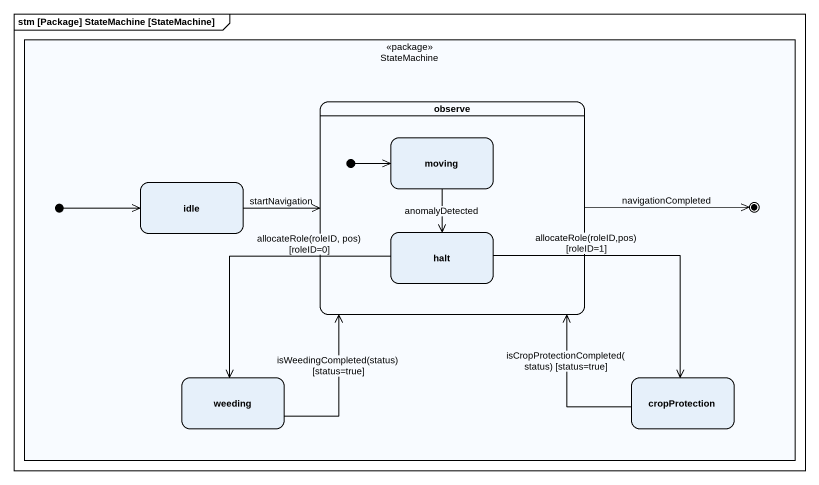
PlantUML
@startuml
mainframe stm [Package] StateMachine [StateMachine]
hide empty description
state StateMachine <<package>> {
  state observe {
    state moving
    state halt
    [*] -right-> moving
  }
  state idle
  state weeding
  state cropProtection
  observe -right-> [*] : navigationCompleted
  [*] -right-> idle
}
moving --> halt : anomalyDetected
idle -right-> observe : startNavigation
halt --> weeding : allocateRole(roleID, pos) [roleID=0]
halt --> cropProtection : allocateRole(roleID,pos) [roleID=1]
weeding -up-> observe : isWeedingCompleted(status) [status=true]
cropProtection -up-> observe : isCropProtectionCompleted(status) [status=true]
@enduml
